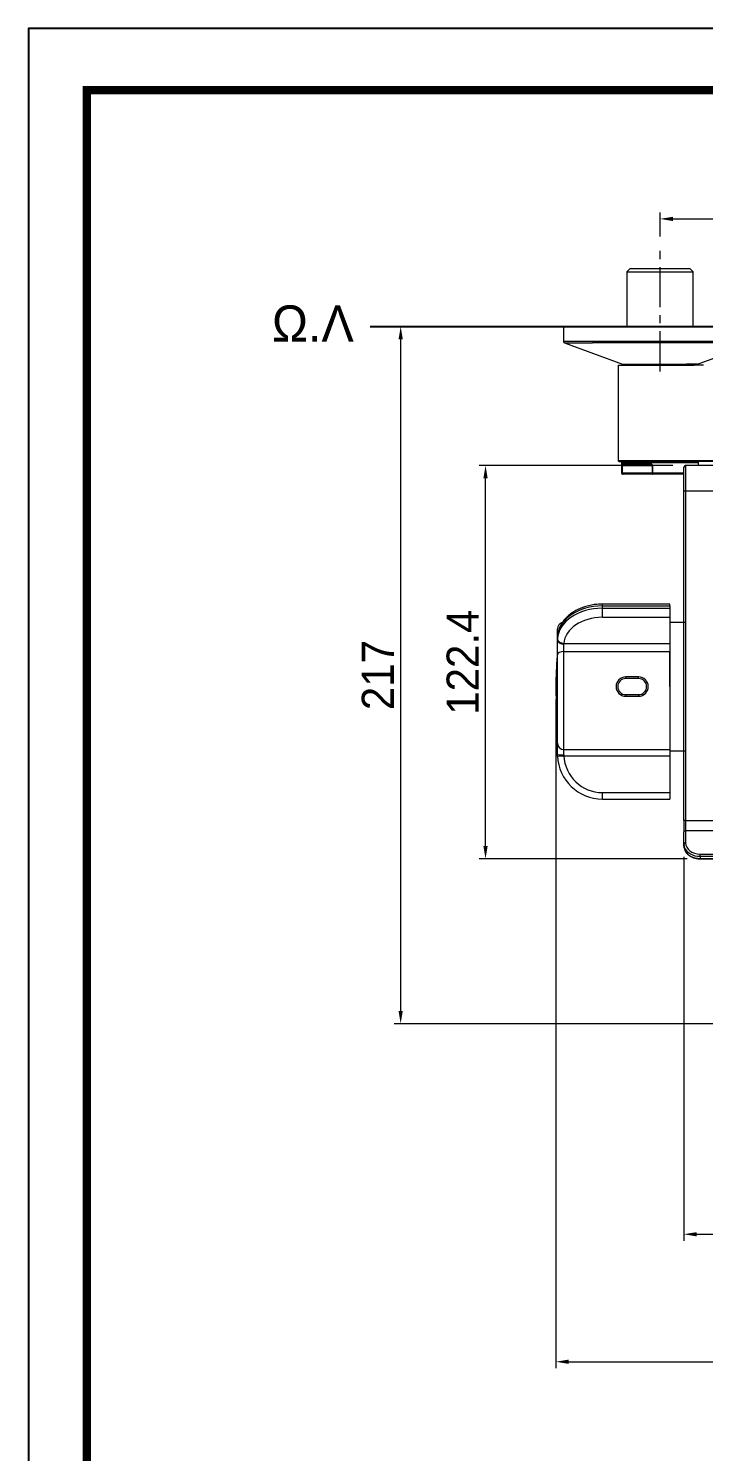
# Model space of a CAD drawing. Extents: x 1151 to 2280, y 0 to 827.
# Drawn here: x 1151.1 to 1361.1, y 383.8 to 826.8 of the extents above; entities that cross this region are included whole.
import ezdxf

# ---------------------------------------------------------------- set-up
doc = ezdxf.new("R2010")
doc.units = 0
doc.header["$LTSCALE"] = 10
doc.header["$MEASUREMENT"] = 0
doc.header["$PDMODE"] = 3
doc.header["$PDSIZE"] = -10
doc.linetypes.add('CENTER', pattern=[2, 1.25, -0.25, 0.25, -0.25])
doc.layers.get('0').update_dxf_attribs({"linetype": 'CONTINUOUS'})
doc.layers.get('DEFPOINTS').update_dxf_attribs({"linetype": 'CONTINUOUS'})
doc.layers.add('1', color=7, linetype='CONTINUOUS')
doc.layers.add('DEF_LAYER_ASSEM_MEMBER', color=7, linetype='CONTINUOUS')
doc.layers.add('치수선', color=7, linetype='CONTINUOUS', lineweight=20)
doc.styles.add('Daelim Dimension', font='H2GTRE.TTF')
doc.styles.get("Standard").update_dxf_attribs({"font": 'SYMBOL'})
doc.dimstyles.new('DEFAULT', dxfattribs={"dimscale": 2, "dimtxt": 2, "dimasz": 2, "dimexe": 0, "dimexo": 2, "dimgap": 1, "dimtad": 1, "dimdec": 1, "dimzin": 9, "dimdsep": 46, "dimtxsty": 'Daelim Dimension', "dimcen": 0.5, "dimclrd": 252, "dimclre": 252, "dimclrt": 3, "dimadec": 1, "dimazin": 0, "dimtfac": 1, "dimtdec": 1, "dimtix": 1, "dimtmove": 0, "dimatfit": 3, "dimfxl": 1, "dimtolj": 1, "dimtzin": 1, "dimlwd": 9, "dimlwe": 9, "dimarcsym": 0})

# ---------------------------------------------------------------- blocks, each defined once
blk = doc.blocks.new('*D5')
at = {"color": 5, "lineweight": 9, "ltscale": 0.5, "transparency": 16777216}
for p, q in [((1347.6, 762.03), (1347.6, 769.52)), ((1351.6, 767.52), (1538.45, 767.52)), ((1542.45, 762.03), (1542.45, 769.52))]:
    blk.add_line(p, q, dxfattribs=at)
at = {"color": 5, "ltscale": 0.5, "transparency": 16777216}
for points in [[(1351.6, 768.18), (1351.6, 766.85), (1347.6, 767.52)], [(1538.45, 768.18), (1538.45, 766.85), (1542.45, 767.52)]]:
    blk.add_solid(points, dxfattribs=at)
at = {"layer": 'DEFPOINTS', "color": 0, "ltscale": 0.5, "transparency": 16777216}
for p in [(1542.45, 767.52), (1347.6, 758.03), (1542.45, 758.03)]:
    blk.add_point(p, dxfattribs=at)
at = {"color": 7, "ltscale": 0.5, "transparency": 16777216, "insert": (1445.03, 774.74), "char_height": 10, "attachment_point": 5, "style": 'Daelim Dimension'}
blk.add_mtext('\\A1;150~220', dxfattribs=at)
blk = doc.blocks.new('*D15')
at = {"color": 5, "lineweight": 9, "ltscale": 0.5, "transparency": 16777216}
for p, q in [((1351.53, 690.73), (1291.31, 690.73)), ((1293.31, 572.34), (1293.31, 686.73)), ((1356.03, 568.34), (1291.31, 568.34))]:
    blk.add_line(p, q, dxfattribs=at)
at = {"color": 5, "ltscale": 0.5, "transparency": 16777216}
for points in [[(1292.65, 686.73), (1293.98, 686.73), (1293.31, 690.73)], [(1292.65, 572.34), (1293.98, 572.34), (1293.31, 568.34)]]:
    blk.add_solid(points, dxfattribs=at)
at = {"layer": 'DEFPOINTS', "color": 0, "ltscale": 0.5, "transparency": 16777216}
for p in [(1293.31, 690.73), (1355.53, 690.73), (1360.03, 568.34)]:
    blk.add_point(p, dxfattribs=at)
at = {"color": 7, "ltscale": 0.5, "transparency": 16777216, "insert": (1286.2, 629.53), "char_height": 10, "attachment_point": 5, "rotation": 90, "style": 'Daelim Dimension'}
blk.add_mtext('\\A1;122.4', dxfattribs=at)
blk = doc.blocks.new('*D16')
at = {"color": 5, "lineweight": 9, "ltscale": 0.5, "transparency": 16777216}
for p, q in [((1355.03, 568.93), (1355.03, 449.46)), ((1535.03, 568.93), (1535.03, 449.46)), ((1359.03, 451.46), (1531.03, 451.46))]:
    blk.add_line(p, q, dxfattribs=at)
at = {"color": 5, "ltscale": 0.5, "transparency": 16777216}
for points in [[(1359.03, 452.12), (1359.03, 450.79), (1355.03, 451.46)], [(1531.03, 452.12), (1531.03, 450.79), (1535.03, 451.46)]]:
    blk.add_solid(points, dxfattribs=at)
at = {"layer": 'DEFPOINTS', "color": 0, "ltscale": 0.5, "transparency": 16777216}
for p in [(1355.03, 572.93), (1535.03, 572.93), (1535.03, 451.46)]:
    blk.add_point(p, dxfattribs=at)
at = {"color": 7, "ltscale": 0.5, "transparency": 16777216, "insert": (1445.03, 458.69), "char_height": 10, "attachment_point": 5, "style": 'Daelim Dimension'}
blk.add_mtext('\\A1;180', dxfattribs=at)
blk = doc.blocks.new('*D17')
at = {"color": 5, "lineweight": 9, "ltscale": 0.5, "transparency": 16777216}
for p, q in [((1313.6, 734.03), (1264.92, 734.03)), ((1266.92, 521), (1266.92, 730.03)), ((1441.03, 517), (1264.92, 517))]:
    blk.add_line(p, q, dxfattribs=at)
at = {"color": 5, "ltscale": 0.5, "transparency": 16777216}
for points in [[(1266.26, 730.03), (1267.59, 730.03), (1266.92, 734.03)], [(1266.26, 521), (1267.59, 521), (1266.92, 517)]]:
    blk.add_solid(points, dxfattribs=at)
at = {"layer": 'DEFPOINTS', "color": 0, "ltscale": 0.5, "transparency": 16777216}
for p in [(1266.92, 734.03), (1317.6, 734.03), (1445.03, 517)]:
    blk.add_point(p, dxfattribs=at)
at = {"color": 7, "ltscale": 0.5, "transparency": 16777216, "insert": (1259.81, 625.51), "char_height": 10, "attachment_point": 5, "rotation": 90, "style": 'Daelim Dimension'}
blk.add_mtext('\\A1;217', dxfattribs=at)
blk = doc.blocks.new('*D18')
at = {"color": 5, "lineweight": 9, "ltscale": 0.5, "transparency": 16777216}
for p, q in [((1315.18, 617.93), (1315.18, 409.77)), ((1574.63, 617.93), (1574.63, 409.77)), ((1319.18, 411.77), (1570.63, 411.77))]:
    blk.add_line(p, q, dxfattribs=at)
at = {"color": 5, "ltscale": 0.5, "transparency": 16777216}
for points in [[(1319.18, 412.44), (1319.18, 411.1), (1315.18, 411.77)], [(1570.63, 412.44), (1570.63, 411.1), (1574.63, 411.77)]]:
    blk.add_solid(points, dxfattribs=at)
at = {"layer": 'DEFPOINTS', "color": 0, "ltscale": 0.5, "transparency": 16777216}
for p in [(1315.18, 621.93), (1574.63, 621.93), (1574.63, 411.77)]:
    blk.add_point(p, dxfattribs=at)
at = {"color": 7, "ltscale": 0.5, "transparency": 16777216, "insert": (1444.9, 419), "char_height": 10, "attachment_point": 5, "style": 'Daelim Dimension'}
blk.add_mtext('\\A1;259.4', dxfattribs=at)

msp = doc.modelspace()

# ---------------------------------------------------------------- linework, layer by layer
at = {"ltscale": 0.5}
msp.add_line((1257.48, 734.03), (1980.89, 734.03), dxfattribs=at)
msp.add_lwpolyline([(1151.14, 0), (2279.54, 0), (2279.54, 826.8), (1151.14, 826.8)], close=True, dxfattribs=at)
at = {"color": 5, "linetype": 'ByBlock', "lineweight": 200, "const_width": 2.6}
msp.add_lwpolyline([(1169.29, 35.4), (2261.29, 35.4), (2261.29, 807.6), (1169.29, 807.6)], close=True, dxfattribs=at)
at = {"layer": '1', "color": 7, "linetype": 'Continuous', "lineweight": 18}
for p, q in [((1338.3, 752.03), (1337.3, 751.03)), ((1337.3, 751.03), (1337.3, 734.03)), ((1337.3, 751.03), (1357.9, 751.03)), ((1338.3, 752.03), (1356.9, 752.03)), ((1357.9, 751.03), (1356.9, 752.03)), ((1357.9, 734.03), (1357.9, 751.03)), ((1317.6, 734.03), (1317.6, 729.38)), ((1317.6, 734.03), (1326.39, 734.03)), ((1326.39, 734.03), (1377.6, 734.03)), ((1317.93, 728.91), (1335.93, 722.28)), ((1317.93, 728.91), (1326.62, 728.91)), ((1347.6, 728.91), (1326.62, 728.91)), ((1368.58, 728.91), (1347.6, 728.91)), ((1359.27, 722.28), (1377.27, 728.91)), ((1335.93, 722.28), (1339.35, 722.28)), ((1336.1, 722.25), (1339.47, 722.25)), ((1337.3, 722.25), (1337.3, 722.03)), ((1339.47, 722.25), (1342.49, 722.25)), ((1347.6, 722.28), (1355.85, 722.28)), ((1359.27, 722.28), (1355.85, 722.28)), ((1356.96, 722.25), (1359.1, 722.25)), ((1357.9, 722.03), (1357.9, 722.25)), ((1334.6, 722.03), (1334.6, 692.23)), ((1334.6, 722.03), (1342.63, 722.03)), ((1334.8, 692.03), (1338.55, 692.03)), ((1335.6, 691.73), (1335.6, 688.33)), ((1378.7, 692.03), (1338.55, 692.03)), ((1359.6, 690.73), (1359.6, 691.73)), ((1335.82, 690.73), (1335.9, 690.73)), ((1335.9, 688.03), (1336.12, 688.03)), ((1345.37, 688.03), (1336.12, 688.03)), ((1339.33, 691.03), (1336.39, 691.03)), ((1344.24, 691.03), (1339.33, 691.03)), ((1345.16, 690.73), (1345.31, 690.73)), ((1347.6, 688.03), (1345.37, 688.03)), ((1355.03, 688.03), (1347.6, 688.03)), ((1355.03, 682.73), (1355.03, 690.23)), ((1534.53, 690.73), (1355.53, 690.73)), ((1355.03, 580.27), (1355.03, 682.73)), ((1350.68, 647.62), (1329.68, 647.62)), ((1350.68, 647.03), (1350.68, 647.62)), ((1350.68, 647.03), (1350.68, 646.33)), ((1350.68, 646.33), (1350.68, 643.5)), ((1350.68, 643.5), (1350.68, 635.39)), ((1315.68, 637.19), (1315.68, 639.93)), ((1355.53, 641.93), (1350.68, 641.93)), ((1315.68, 636.4), (1315.68, 637.16)), ((1315.68, 633.98), (1315.68, 636.4)), ((1315.68, 631.79), (1315.68, 633.98)), ((1350.68, 635.39), (1350.68, 632.88)), ((1315.68, 631.43), (1315.64, 631.43)), ((1315.64, 631.43), (1315.64, 612.43)), ((1315.68, 621.93), (1315.68, 631.79)), ((1350.68, 621.93), (1350.68, 632.88)), ((1350.68, 632.88), (1350.68, 602.35)), ((1340.93, 624.93), (1336.93, 624.93)), ((1315.68, 604.31), (1315.68, 621.93)), ((1350.68, 621.93), (1350.68, 602.35)), ((1336.93, 618.93), (1340.93, 618.93)), ((1315.68, 612.43), (1315.64, 612.43)), ((1315.68, 600.93), (1315.68, 604.31)), ((1350.68, 602.35), (1350.68, 600.4)), ((1350.68, 601.93), (1355.53, 601.93)), ((1350.68, 600.4), (1350.68, 588.93)), ((1329.68, 586.93), (1350.68, 586.93)), ((1350.68, 588.93), (1350.68, 586.93)), ((1355.03, 580.27), (1355.03, 576.74)), ((1355.03, 572.93), (1355.03, 576.74)), ((1355.03, 572.28), (1355.03, 572.93)), ((1360.03, 568.34), (1530.03, 568.34))]:
    msp.add_line(p, q, dxfattribs=at)
at = {"layer": '1', "color": 7, "linetype": 'Continuous', "lineweight": 13}
for p, q in [((1326.39, 729.38), (1317.6, 729.38)), ((1347.6, 729.38), (1326.39, 729.38)), ((1377.6, 729.38), (1347.6, 729.38)), ((1339.35, 722.28), (1347.6, 722.28)), ((1347.6, 722.25), (1347.6, 722.28)), ((1338.41, 692.23), (1334.6, 692.23)), ((1335.6, 691.73), (1339.11, 691.73)), ((1339.11, 691.33), (1336.11, 691.33)), ((1380.83, 692.23), (1338.41, 692.23)), ((1339.11, 691.73), (1347.6, 691.73)), ((1339.11, 691.73), (1339.11, 691.33)), ((1344.16, 691.33), (1339.11, 691.33)), ((1347.6, 691.73), (1359.6, 691.73)), ((1335.82, 688.33), (1335.6, 688.33)), ((1335.82, 690.73), (1335.82, 688.33)), ((1335.9, 688.33), (1335.82, 688.33)), ((1335.9, 688.33), (1335.9, 690.73)), ((1335.9, 690.73), (1345.16, 690.73)), ((1345.16, 688.33), (1335.9, 688.33)), ((1345.16, 690.73), (1345.16, 688.33)), ((1345.31, 688.33), (1345.16, 688.33)), ((1345.31, 688.33), (1345.31, 690.73)), ((1347.6, 688.33), (1345.31, 688.33)), ((1347.6, 688.33), (1347.6, 688.03)), ((1355.03, 688.33), (1347.6, 688.33)), ((1355.53, 690.73), (1355.53, 682.73)), ((1355.53, 682.73), (1355.03, 682.73)), ((1355.53, 682.73), (1355.53, 580.27)), ((1534.53, 682.73), (1355.53, 682.73)), ((1329.68, 647.03), (1329.68, 647.62)), ((1329.68, 647.03), (1350.68, 647.03)), ((1329.68, 646.33), (1329.68, 647.03)), ((1329.68, 643.5), (1329.68, 646.33)), ((1329.68, 646.33), (1350.68, 646.33)), ((1329.68, 643.5), (1350.68, 643.5)), ((1317.68, 632.88), (1317.68, 635.19)), ((1317.69, 635.39), (1350.68, 635.39)), ((1317.68, 621.93), (1317.68, 632.88)), ((1317.68, 632.88), (1350.68, 632.88)), ((1336.93, 624.43), (1336.93, 624.93)), ((1340.93, 624.43), (1340.93, 624.93)), ((1317.68, 602.35), (1317.68, 621.93)), ((1340.93, 624.43), (1336.93, 624.43)), ((1336.93, 619.43), (1336.93, 618.93)), ((1336.93, 619.43), (1340.93, 619.43)), ((1340.93, 619.43), (1340.93, 618.93)), ((1315.7, 600.31), (1317.69, 600.4)), ((1317.68, 600.66), (1317.68, 602.35)), ((1317.68, 602.35), (1350.68, 602.35)), ((1317.69, 600.4), (1350.68, 600.4)), ((1329.68, 588.93), (1350.68, 588.93)), ((1329.68, 586.93), (1329.68, 588.93)), ((1355.53, 580.27), (1355.03, 580.27)), ((1355.53, 580.27), (1534.53, 580.27)), ((1355.53, 580.27), (1355.53, 577.06)), ((1534.53, 577.06), (1355.53, 577.06)), ((1355.53, 577.06), (1355.53, 573.25)), ((1360.03, 569.8), (1530.03, 569.8)), ((1360.03, 569.09), (1360.03, 569.8)), ((1360.03, 569.09), (1360.03, 568.45)), ((1530.03, 569.09), (1360.03, 569.09)), ((1360.03, 568.45), (1360.03, 568.34)), ((1360.03, 568.45), (1530.03, 568.45))]:
    msp.add_line(p, q, dxfattribs=at)
at = {"layer": '1', "color": 7, "linetype": 'Continuous', "lineweight": 18}
for centre, radius, start, end in [((1318.1, 729.38), 0.5, 180, 249.792), ((1336.1, 722.75), 0.5, 249.7875, 270), ((1359.1, 722.75), 0.5, 270, 290.2125), ((1334.8, 692.23), 0.2, 180, 270), ((1335.9, 691.73), 0.3, 90, 180), ((1359.3, 691.73), 0.3, 0, 90), ((1335.9, 688.33), 0.3, 180, 270), ((1355.53, 690.23), 0.5, 90, 180), ((1317.68, 639.93), 2, 105.2578, 180), ((1415.18, 621.93), 100, 174.5487, 180), ((1336.93, 621.93), 3, 90, 270), ((1340.93, 621.93), 3, 270, 90), ((1415.18, 621.93), 100, 180, 185.4513), ((1329.68, 600.93), 14, 182.5546, 270)]:
    msp.add_arc(centre, radius, start, end, dxfattribs=at)
at = {"layer": '1', "color": 7, "linetype": 'Continuous', "lineweight": 13}
for centre, radius, start, end in [((1336.93, 621.93), 2.5, 90, 270), ((1340.93, 621.93), 2.5, 270, 90), ((1329.68, 600.93), 12, 182.5546, 270)]:
    msp.add_arc(centre, radius, start, end, dxfattribs=at)
for centre, major_axis, ratio, start_param, end_param in [((1339.47, 722.75), (0, -0.5), 0.707107, 5.930195, 6.283211), ((1338.55, 692.23), (0, -0.2), 0.707107, 4.712389, 6.283185), ((1339.33, 691.73), (0, 0.3), 0.707107, 0, 1.570796), ((1339.33, 691.33), (0, 0.3), 0.707107, 1.570796, 3.141593), ((1336.12, 688.33), (0, 0.3), 0.98162, 1.570796, 3.141593), ((1336.12, 688.33), (0, -0.3), 0.707107, 4.712389, 6.283185), ((1345.37, 688.33), (0, 0.3), 0.707107, 1.570796, 3.141593), ((1345.37, 688.33), (0, -0.3), 0.190848, 4.712389, 6.283185), ((1329.68, 637.13), (-14, 0), 0.707107, 4.712389, 6.238599), ((1329.68, 636.43), (14, 0), 0.707107, 1.570796, 3.097007), ((1329.68, 635.01), (12, 0), 0.707107, 1.570796, 3.097007), ((1317.68, 636.4), (-2, 0), 0.606207, 0.000001, 1.570797), ((1317.69, 636.8), (2, -0.13), 0.706404, 3.186134, 4.756931), ((1317.68, 631.79), (-2, 0), 0.547521, 4.712389, 6.283185), ((1317.68, 604.31), (-2, 0), 0.978857, 0, 1.570796), ((1317.68, 600.93), (2, 0), 0.133714, 3.141594, 4.712389), ((1355.53, 576.74), (-0.5, 0), 0.642788, 4.712389, 6.283185), ((1355.53, 572.93), (-0.5, 0), 0.642788, 4.712389, 6.283185), ((1360.03, 572.93), (5, 0), 0.766044, 3.437172, 4.712389), ((1360.03, 573.25), (-4.5, 0), 0.766044, 0, 1.570796), ((1360.03, 572.28), (-5, 0), 0.766044, 0.313767, 1.570796)]:
    msp.add_ellipse(centre, major_axis=major_axis, ratio=ratio, start_param=start_param, end_param=end_param, dxfattribs=at)
at = {"layer": '1', "color": 7, "linetype": 'Continuous', "lineweight": 18}
for centre, major_axis, ratio, start_param, end_param in [((1317.69, 637.51), (2, -0.13), 0.706404, 3.142005, 3.186134), ((1360.03, 572.93), (5, 0), 0.766044, 3.141593, 3.437172), ((1360.03, 572.28), (-5, 0), 0.766044, 0, 0.313766)]:
    msp.add_ellipse(centre, major_axis=major_axis, ratio=ratio, start_param=start_param, end_param=end_param, dxfattribs=at)
for points, knots in [([(1342.63, 722.03), (1342.95, 722.03), (1343.27, 722.03), (1343.92, 722.03), (1344.25, 722.03), (1344.9, 722.03), (1345.23, 722.03), (1345.89, 722.03), (1346.22, 722.03), (1346.89, 722.03), (1347.23, 722.03), (1347.91, 722.03), (1348.25, 722.03), (1348.77, 722.03), (1348.94, 722.03), (1349.2, 722.03), (1349.28, 722.03), (1349.46, 722.03), (1349.89, 722.03), (1350.32, 722.03), (1351, 722.03), (1351.35, 722.03), (1352.03, 722.03), (1352.37, 722.03), (1353.04, 722.03), (1353.38, 722.03), (1353.8, 722.03), (1353.88, 722.03), (1354.05, 722.03), (1354.3, 722.03), (1354.55, 722.03), (1355.03, 722.03), (1355.35, 722.03), (1355.97, 722.03), (1356.27, 722.03), (1356.61, 722.03), (1356.64, 722.03), (1356.72, 722.03), (1356.76, 722.03), (1356.86, 722.03), (1357.08, 722.03), (1357.29, 722.03), (1357.56, 722.03), (1357.7, 722.03), (1357.96, 722.03), (1358.08, 722.03), (1358.21, 722.03)], [0, 0, 0, 0, 0.0625, 0.0625, 0.125, 0.125, 0.1875, 0.1875, 0.25, 0.25, 0.3125, 0.3125, 0.375, 0.375, 0.40625, 0.40625, 0.421875, 0.421875, 0.4375, 0.5, 0.5, 0.5625, 0.5625, 0.625, 0.625, 0.6875, 0.6875, 0.703125, 0.703125, 0.71875, 0.75, 0.75, 0.8125, 0.8125, 0.875, 0.875, 0.882812, 0.882812, 0.890625, 0.890625, 0.90625, 0.9375, 0.9375, 0.96875, 0.96875, 1, 1, 1, 1]), ([(1361.12, 722.03), (1361.12, 722.03), (1361.12, 722.03), (1361.1, 722.03), (1361.08, 722.03), (1361, 722.03), (1360.96, 722.03), (1360.86, 722.03), (1360.83, 722.03), (1360.78, 722.03), (1360.76, 722.03), (1360.73, 722.03), (1360.71, 722.03), (1360.69, 722.03), (1360.6, 722.03), (1360.48, 722.03), (1360.25, 722.03), (1360.12, 722.03), (1359.83, 722.03), (1359.66, 722.03), (1359.46, 722.03), (1359.44, 722.03), (1359.39, 722.03), (1359.32, 722.03), (1359.15, 722.03), (1359, 722.03), (1358.79, 722.03), (1358.68, 722.03), (1358.45, 722.03), (1358.33, 722.03), (1358.21, 722.03)], [0, 0, 0, 0, 0.016929, 0.016929, 0.139813, 0.139813, 0.262697, 0.262697, 0.324139, 0.324139, 0.35486, 0.35486, 0.37022, 0.37022, 0.385581, 0.508465, 0.508465, 0.631348, 0.631348, 0.754232, 0.754232, 0.769593, 0.769593, 0.784953, 0.815674, 0.877116, 0.877116, 0.938558, 0.938558, 1, 1, 1, 1]), ([(1336.11, 691.33), (1336.1, 691.33), (1336.1, 691.33), (1336.09, 691.33), (1336.08, 691.33), (1336.08, 691.33), (1336.07, 691.33), (1336.06, 691.33), (1336.05, 691.33), (1336.05, 691.32), (1336.04, 691.32), (1336.04, 691.32), (1336.03, 691.32), (1336.02, 691.31), (1336.02, 691.31), (1336.01, 691.31), (1336.01, 691.31), (1336, 691.3), (1336, 691.3), (1335.99, 691.3), (1335.99, 691.3), (1335.99, 691.29), (1335.98, 691.29), (1335.98, 691.29), (1335.97, 691.28), (1335.97, 691.28), (1335.97, 691.28), (1335.96, 691.27), (1335.96, 691.27), (1335.96, 691.27), (1335.96, 691.27), (1335.95, 691.26), (1335.95, 691.26), (1335.95, 691.26), (1335.95, 691.26), (1335.94, 691.25), (1335.94, 691.25), (1335.94, 691.25), (1335.94, 691.25), (1335.94, 691.24), (1335.94, 691.24), (1335.93, 691.24), (1335.93, 691.23), (1335.91, 691.21), (1335.9, 691.18), (1335.89, 691.15), (1335.87, 691.11), (1335.86, 691.06), (1335.84, 691), (1335.84, 690.96), (1335.83, 690.91), (1335.83, 690.87), (1335.82, 690.84), (1335.82, 690.81), (1335.82, 690.78), (1335.82, 690.76), (1335.82, 690.74), (1335.82, 690.73)], [0, 0, 0, 0, 0.018964, 0.03758, 0.055839, 0.073736, 0.091263, 0.108416, 0.125189, 0.141579, 0.157582, 0.173193, 0.188411, 0.203233, 0.217656, 0.231679, 0.245301, 0.258519, 0.271335, 0.283747, 0.295755, 0.307359, 0.318559, 0.329356, 0.339748, 0.349738, 0.359324, 0.368507, 0.377286, 0.385663, 0.393636, 0.401205, 0.408369, 0.415128, 0.421483, 0.427433, 0.432978, 0.438121, 0.44286, 0.447197, 0.451133, 0.454668, 0.481834, 0.517417, 0.561803, 0.615244, 0.677055, 0.745894, 0.789853, 0.832861, 0.8752, 0.900187, 0.923367, 0.944884, 0.964824, 0.983207, 1, 1, 1, 1]), ([(1345.31, 690.73), (1345.31, 690.73), (1345.31, 690.74), (1345.31, 690.76), (1345.31, 690.77), (1345.3, 690.78), (1345.3, 690.79), (1345.3, 690.81), (1345.29, 690.82), (1345.29, 690.83), (1345.29, 690.85), (1345.28, 690.86), (1345.27, 690.88), (1345.26, 690.91), (1345.24, 690.94), (1345.22, 690.97), (1345.19, 691.01), (1345.14, 691.05), (1345.08, 691.1), (1345.03, 691.13), (1344.97, 691.16), (1344.93, 691.18), (1344.91, 691.19), (1344.9, 691.2), (1344.89, 691.2), (1344.88, 691.21), (1344.86, 691.21), (1344.85, 691.22), (1344.83, 691.22), (1344.81, 691.23), (1344.79, 691.24), (1344.77, 691.25), (1344.74, 691.25), (1344.72, 691.26), (1344.69, 691.27), (1344.66, 691.28), (1344.63, 691.28), (1344.59, 691.29), (1344.56, 691.3), (1344.52, 691.3), (1344.48, 691.31), (1344.44, 691.32), (1344.4, 691.32), (1344.35, 691.32), (1344.31, 691.33), (1344.26, 691.33), (1344.21, 691.33), (1344.17, 691.33), (1344.16, 691.33)], [0, 0, 0, 0, 0.008315, 0.016856, 0.02562, 0.034609, 0.043825, 0.053272, 0.062959, 0.072893, 0.083087, 0.093554, 0.104309, 0.130389, 0.156505, 0.182812, 0.209413, 0.260504, 0.310075, 0.357671, 0.402775, 0.444855, 0.450226, 0.456901, 0.464872, 0.47413, 0.484662, 0.496456, 0.509495, 0.523777, 0.539308, 0.556104, 0.574192, 0.593582, 0.614266, 0.636237, 0.659489, 0.684026, 0.70985, 0.736966, 0.765376, 0.79508, 0.826075, 0.858351, 0.891899, 0.926704, 0.962746, 1, 1, 1, 1]), ([(1335.9, 690.73), (1335.9, 690.76), (1335.91, 690.82), (1335.96, 690.89), (1336.01, 690.93), (1336.05, 690.96), (1336.09, 690.98), (1336.12, 690.99), (1336.17, 691.01), (1336.24, 691.02), (1336.31, 691.03), (1336.37, 691.03), (1336.39, 691.03)], [0, 0, 0, 0, 0.125, 0.25, 0.375, 0.4375, 0.5, 0.5625, 0.625, 0.75, 0.875, 1, 1, 1, 1]), ([(1344.24, 691.03), (1344.29, 691.03), (1344.38, 691.03), (1344.52, 691.02), (1344.64, 691.01), (1344.73, 690.99), (1344.79, 690.98), (1344.86, 690.96), (1344.94, 690.93), (1345.04, 690.89), (1345.13, 690.82), (1345.16, 690.76), (1345.16, 690.73)], [0, 0, 0, 0, 0.125, 0.25, 0.375, 0.4375, 0.5, 0.5625, 0.625, 0.75, 0.875, 1, 1, 1, 1]), ([(1329.81, 647.62), (1329.49, 647.62), (1328.58, 647.6), (1327.1, 647.47), (1325.38, 647.15), (1323.73, 646.67), (1322.17, 646.03), (1320.72, 645.25), (1319.41, 644.33), (1318.27, 643.29), (1317.31, 642.14), (1316.56, 640.9), (1316.03, 639.6), (1315.78, 638.5), (1315.71, 637.85), (1315.7, 637.64)], [0, 0, 0, 0, 0.045272, 0.129024, 0.212916, 0.296954, 0.381166, 0.46554, 0.549961, 0.634202, 0.717938, 0.800789, 0.882453, 0.962848, 1, 1, 1, 1]), ([(1355.3, 571.03), (1355.38, 570.82), (1355.61, 570.38), (1356.11, 569.78), (1356.78, 569.25), (1357.56, 568.82), (1358.44, 568.51), (1359.28, 568.36), (1359.81, 568.34), (1360.03, 568.34)], [0, 0, 0, 0, 0.130086, 0.280876, 0.433186, 0.586729, 0.741013, 0.895664, 1, 1, 1, 1])]:
    msp.add_open_spline(points, degree=3, knots=knots, dxfattribs=at)
at = {"layer": '1', "color": 7, "linetype": 'Continuous', "lineweight": 13}
for points, knots in [([(1336.39, 691.03), (1336.36, 691.03), (1336.29, 691.04), (1336.19, 691.11), (1336.12, 691.22), (1336.11, 691.3), (1336.11, 691.33)], [0, 0, 0, 0, 0.23995, 0.493665, 0.747381, 1, 1, 1, 1]), ([(1344.16, 691.33), (1344.16, 691.29), (1344.16, 691.22), (1344.18, 691.11), (1344.21, 691.04), (1344.23, 691.03), (1344.24, 691.03)], [0, 0, 0, 0, 0.253348, 0.506999, 0.76065, 1, 1, 1, 1])]:
    msp.add_open_spline(points, degree=3, knots=knots, dxfattribs=at)
at = {"layer": '1', "color": 7, "linetype": 'Continuous', "lineweight": 18}
for points, degree in [([(1336.32, 691.03), (1336.31, 691.04), (1336.29, 691.05)], 2), ([(1344.21, 691.05), (1344.3, 691.04), (1344.39, 691.03)], 2), ([(1315.7, 637.64), (1315.68, 637.16)], 1), ([(1315.7, 637.57), (1315.69, 637.43), (1315.68, 637.29), (1315.68, 637.16)], 3), ([(1315.68, 636.4), (1315.68, 636.56), (1315.69, 636.72), (1315.7, 636.87)], 3), ([(1317.69, 635.39), (1317.69, 635.33), (1317.68, 635.26), (1317.68, 635.19)], 3), ([(1315.7, 600.31), (1315.69, 600.52), (1315.68, 600.72), (1315.68, 600.93)], 3), ([(1317.68, 600.66), (1317.68, 600.57), (1317.69, 600.49), (1317.69, 600.4)], 3)]:
    msp.add_open_spline(points, degree=degree, dxfattribs=at)
at = {"layer": 'DEF_LAYER_ASSEM_MEMBER', "color": 1, "linetype": 'CENTER', "lineweight": 5}
msp.add_line((1347.6, 720.03), (1347.6, 758.03), dxfattribs=at)

# ---------------------------------------------------------------- texts
at = {"layer": '치수선', "insert": (1252.34, 740.58), "char_height": 11.25, "attachment_point": 3}
msp.add_mtext_dynamic_manual_height_columns('W.L', width=17.4109, gutter_width=12.5, heights=[0], dxfattribs=at)

# ---------------------------------------------------------------- dimensions: what is measured, and where the dimension line sits
at = {"color": 5, "ltscale": 0.5}
dim = msp.add_linear_dim(base=(1542.45, 767.52), p1=(1347.6, 758.03), p2=(1542.45, 758.03), text='150~220', dimstyle='DEFAULT', override={"dimtxt": 5, "dimexe": 1, "dimclrd": 5, "dimclre": 5, "dimclrt": 7}, dxfattribs=at)
dim.commit()
dim.dimension.update_dxf_attribs({"geometry": '*D5', "text_midpoint": (1445.03, 774.74)})
for base, p1, p2, picture, middle in [((1266.92, 734.03), (1445.03, 517), (1317.6, 734.03), '*D17', (1259.81, 625.51)), ((1293.31, 690.73), (1360.03, 568.34), (1355.53, 690.73), '*D15', (1286.2, 629.53))]:
    dim = msp.add_linear_dim(base=base, p1=p1, p2=p2, angle=90, dimstyle='DEFAULT', override={"dimtxt": 5, "dimexe": 1, "dimclrd": 5, "dimclre": 5, "dimclrt": 7}, dxfattribs=at)
    dim.commit()
    dim.dimension.update_dxf_attribs({"geometry": picture, "text_midpoint": middle})
for base, p1, p2, picture, middle in [((1574.6267, 411.7689), (1315.1829, 621.9308), (1574.6267, 621.9308), '*D18', (1444.9048, 418.9982)), ((1535.03, 451.46), (1355.03, 572.93), (1535.03, 572.93), '*D16', (1445.03, 458.69))]:
    dim = msp.add_linear_dim(base=base, p1=p1, p2=p2, dimstyle='DEFAULT', override={"dimtxt": 5, "dimexe": 1, "dimclrd": 5, "dimclre": 5, "dimclrt": 7}, dxfattribs=at)
    dim.commit()
    dim.dimension.update_dxf_attribs({"geometry": picture, "text_midpoint": middle})

doc.saveas('drawing.dxf')
